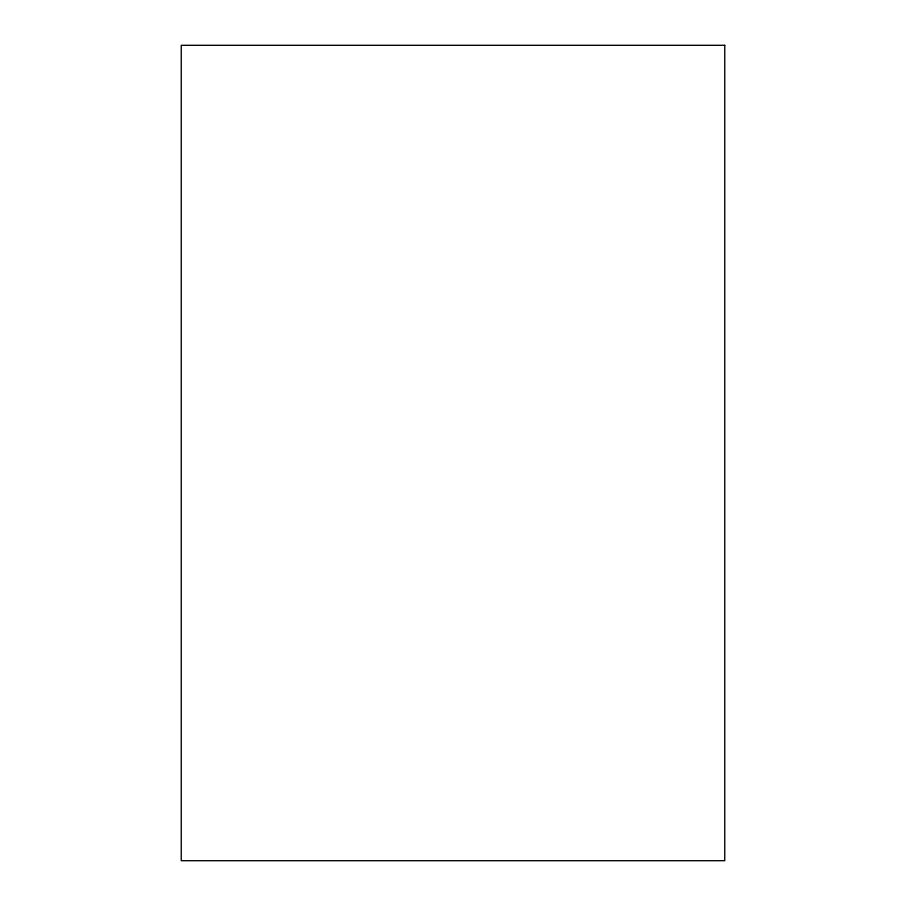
<?xml version="1.0" encoding="UTF-8"?>
<svg xmlns="http://www.w3.org/2000/svg" width="906" height="906" viewBox="0 0 906 906"><rect width="100%" height="100%" fill="white"/><g stroke="black" fill="none" stroke-linecap="round" stroke-linejoin="round"><path stroke-width="1.36" d="M724.755 45.3L181.245 45.3L181.245 860.7L724.755 860.7L724.755 45.3"/></g></svg>
